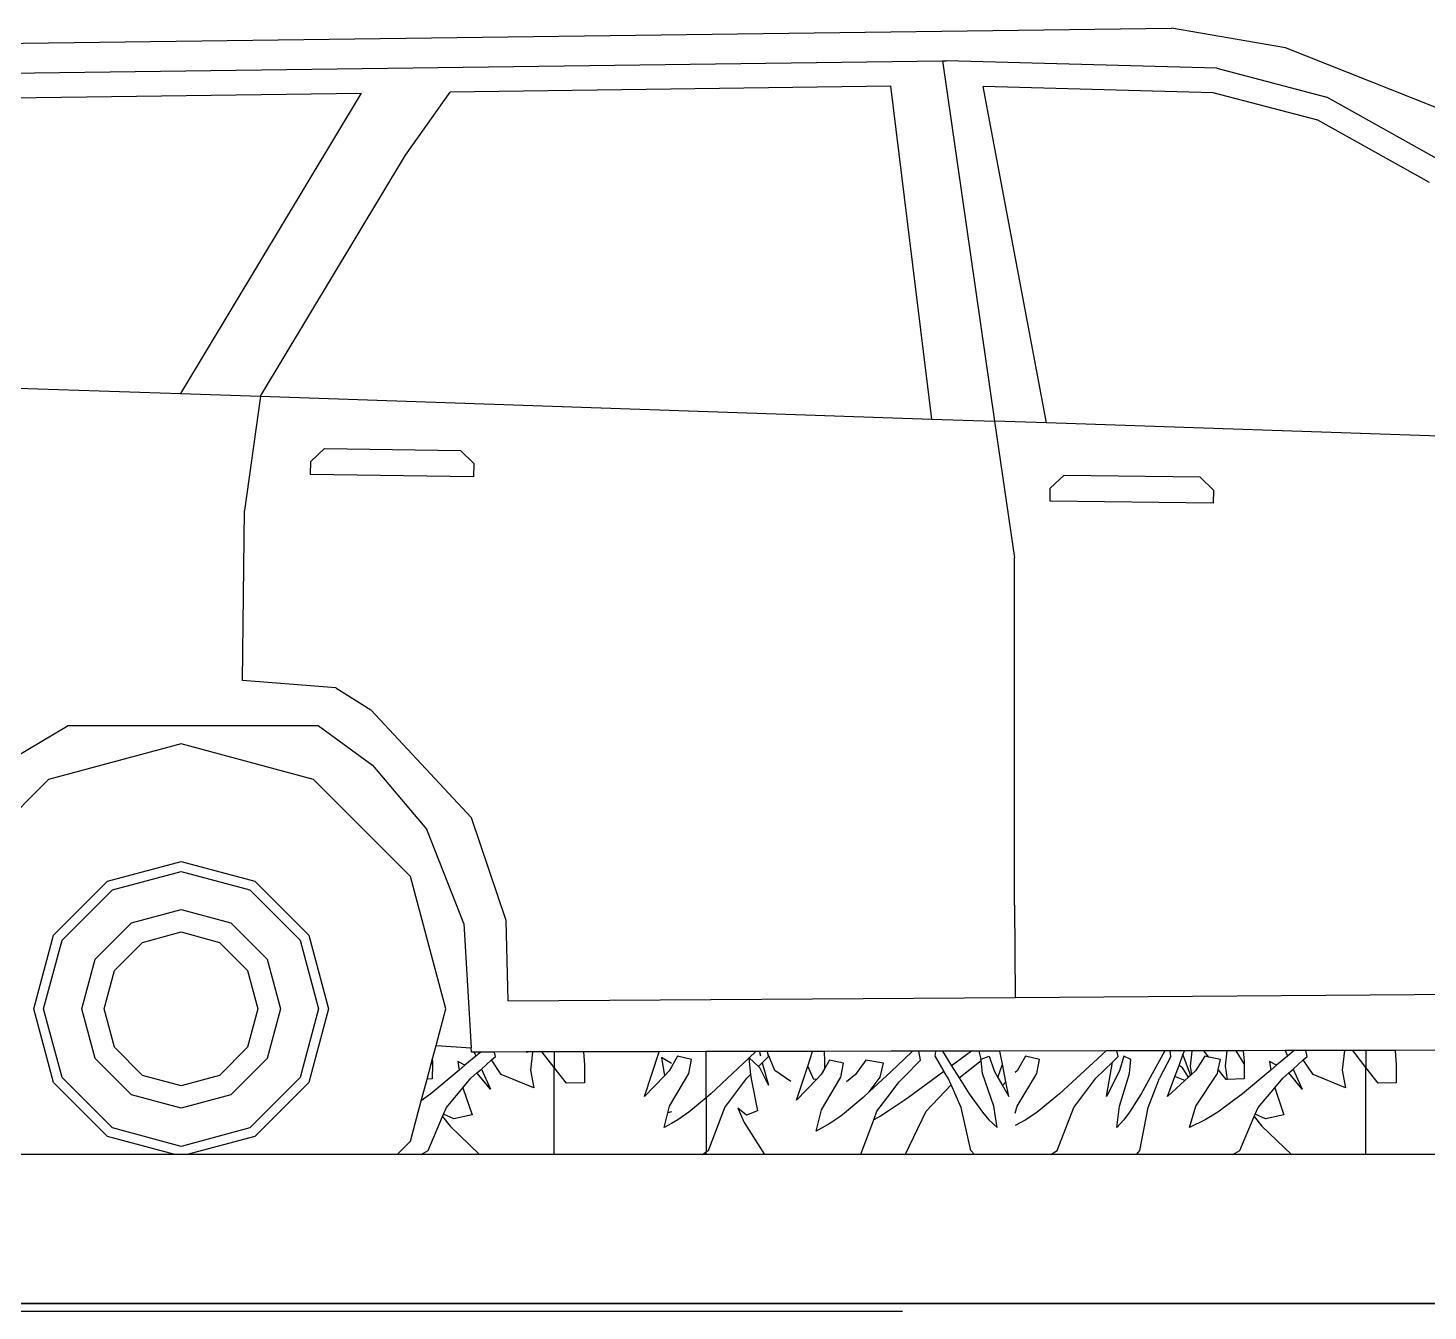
# Model space of a CAD drawing. Header units: metres. Extents: x 24.9 to 56.5, y 18.8 to 36.5.
# Drawn here: x 37.473 to 39.353, y 21.393 to 23.115 of the extents above; entities that cross this region are included whole.
import ezdxf

# ---------------------------------------------------------------- set-up
doc = ezdxf.new("R2010")
doc.units = ezdxf.units.M
doc.layers.add('Edges', color=7, linetype='Continuous')

# ---------------------------------------------------------------- blocks, each defined once
blk = doc.blocks.new('House of 70 sq. m.(753 sq.ft) rs')
at = {"layer": 'Edges'}
for p, q in [((-7.6571, 0.0475), (-5.9031, 0.0708)), ((-5.7503, 0.0442), (-5.9031, 0.0708)), ((-5.5244, -0.0454), (-5.7503, 0.0442)), ((-7.4638, 0.01), (-6.2109, 0.0266)), ((-6.2109, 0.0266), (-6.2059, 0.0267)), ((-6.2109, 0.0266), (-6.1407, -0.4569)), ((-5.8423, 0.0167), (-6.2059, 0.0267)), ((-5.8423, 0.0167), (-5.6944, -0.0222)), ((-7.4606, -0.023), (-6.9912, -0.0167)), ((-6.9912, -0.0167), (-7.2339, -0.42)), ((-6.9316, -0.0997), (-6.8718, -0.0152)), ((-6.2799, -0.0073), (-6.8718, -0.0152)), ((-6.2252, -0.4541), (-6.2799, -0.0073)), ((-5.8471, -0.0162), (-6.1561, -0.0077)), ((-6.0709, -0.4593), (-6.1561, -0.0077)), ((-5.7069, -0.053), (-5.8471, -0.0162)), ((-5.5391, -0.1087), (-5.6944, -0.0222)), ((-5.5569, -0.1366), (-5.7069, -0.053)), ((-7.1265, -0.4236), (-6.9316, -0.0997)), ((-7.7758, -0.4017), (-7.2339, -0.42)), ((-7.2339, -0.42), (-7.1265, -0.4236)), ((-7.1265, -0.4236), (-7.148, -0.5767)), ((-7.1265, -0.4236), (-6.2252, -0.4541)), ((-6.2252, -0.4541), (-6.1407, -0.4569)), ((-6.1407, -0.4569), (-6.1141, -0.6406)), ((-6.0709, -0.4593), (-6.1407, -0.4569)), ((-5.2882, -0.4857), (-6.0709, -0.4593)), ((-7.059, -0.5112), (-7.0405, -0.4938)), ((-7.0405, -0.4938), (-6.858, -0.4962)), ((-6.84, -0.514), (-6.858, -0.4962)), ((-7.0593, -0.5287), (-7.059, -0.5112)), ((-6.84, -0.514), (-6.8402, -0.5316)), ((-6.8402, -0.5316), (-7.0593, -0.5287)), ((-6.066, -0.5467), (-6.0475, -0.5294)), ((-6.0475, -0.5294), (-5.865, -0.5317)), ((-5.847, -0.5496), (-5.865, -0.5317)), ((-6.0663, -0.5643), (-6.066, -0.5467)), ((-5.847, -0.5496), (-5.8472, -0.5672)), ((-7.1505, -0.8053), (-7.148, -0.5767)), ((-5.8472, -0.5672), (-6.0663, -0.5643)), ((-6.1141, -1.1069), (-6.1141, -0.6406)), ((-7.0251, -0.8151), (-7.1505, -0.8053)), ((-7.0251, -0.8151), (-6.9783, -0.8446)), ((-6.9783, -0.8446), (-6.8431, -0.9896)), ((-7.4578, -0.9088), (-7.3847, -0.8656)), ((-7.3847, -0.8656), (-7.0492, -0.8656)), ((-7.0492, -0.8656), (-6.9761, -0.9187)), ((-7.2331, -0.8903), (-7.4109, -0.938)), ((-7.0553, -0.938), (-7.2331, -0.8903)), ((-6.9761, -0.9187), (-6.903, -1.0051)), ((-7.4109, -0.938), (-7.541, -1.0681)), ((-6.9251, -1.0681), (-7.0553, -0.938)), ((-6.7964, -1.1273), (-6.8431, -0.9896)), ((-6.8532, -1.1312), (-6.903, -1.0051)), ((-7.332, -1.0746), (-7.2331, -1.0481)), ((-7.2331, -1.0481), (-7.1341, -1.0746)), ((-7.3253, -1.0861), (-7.2331, -1.0614)), ((-7.2331, -1.0614), (-7.1408, -1.0861)), ((-6.8775, -1.2459), (-6.9251, -1.0681)), ((-7.4044, -1.147), (-7.332, -1.0746)), ((-7.3929, -1.1536), (-7.3253, -1.0861)), ((-7.1408, -1.0861), (-7.0732, -1.1536)), ((-7.1341, -1.0746), (-7.0617, -1.147)), ((-6.1141, -1.1069), (-6.1132, -1.2305)), ((-7.2997, -1.1304), (-7.2331, -1.1126)), ((-7.2331, -1.1126), (-7.1664, -1.1304)), ((-6.7938, -1.2353), (-6.7964, -1.1273)), ((-7.3485, -1.1793), (-7.2997, -1.1304)), ((-7.2847, -1.1566), (-7.2331, -1.1427)), ((-7.2331, -1.1427), (-7.1815, -1.1566)), ((-7.1664, -1.1304), (-7.1176, -1.1793)), ((-6.8532, -1.1312), (-6.8436, -1.2984)), ((-7.4309, -1.2459), (-7.4044, -1.147)), ((-7.4176, -1.2459), (-7.3929, -1.1536)), ((-7.3224, -1.1943), (-7.2847, -1.1566)), ((-7.1815, -1.1566), (-7.1437, -1.1943)), ((-7.0732, -1.1536), (-7.0485, -1.2459)), ((-7.0617, -1.147), (-7.0352, -1.2459)), ((-7.3664, -1.2459), (-7.3485, -1.1793)), ((-7.1176, -1.1793), (-7.0997, -1.2459)), ((-7.3362, -1.2459), (-7.3224, -1.1943)), ((-7.1437, -1.1943), (-7.1299, -1.2459)), ((-6.7938, -1.2353), (-6.1132, -1.2305)), ((-6.1132, -1.2305), (-5.0699, -1.2232)), ((-7.4044, -1.3448), (-7.4309, -1.2459)), ((-7.3929, -1.3382), (-7.4176, -1.2459)), ((-7.3485, -1.3126), (-7.3664, -1.2459)), ((-7.3224, -1.2975), (-7.3362, -1.2459)), ((-7.1299, -1.2459), (-7.1437, -1.2975)), ((-7.0997, -1.2459), (-7.1176, -1.3126)), ((-7.0485, -1.2459), (-7.0732, -1.3382)), ((-7.0352, -1.2459), (-7.0617, -1.3448)), ((-6.8906, -1.2949), (-6.8775, -1.2459)), ((-6.8958, -1.3142), (-6.8906, -1.2949)), ((-6.8906, -1.2949), (-6.8436, -1.2984)), ((-7.2997, -1.3614), (-7.3485, -1.3126)), ((-7.2847, -1.3353), (-7.3224, -1.2975)), ((-7.1437, -1.2975), (-7.1815, -1.3353)), ((-7.1176, -1.3126), (-7.1664, -1.3614)), ((-6.8968, -1.3179), (-6.8958, -1.3142)), ((-6.8958, -1.3142), (-6.8956, -1.316)), ((-6.8375, -1.3096), (-6.8521, -1.3217)), ((-6.8432, -1.3039), (-6.8436, -1.2984)), ((-6.8397, -1.3039), (-6.8432, -1.3039)), ((-6.8397, -1.3039), (-6.8375, -1.3096)), ((-6.8307, -1.3039), (-6.8397, -1.3039)), ((-6.8307, -1.3039), (-6.8375, -1.3096)), ((-6.8124, -1.3039), (-6.8307, -1.3039)), ((-6.8164, -1.3145), (-6.8299, -1.3267)), ((-6.8164, -1.3145), (-6.811, -1.3098)), ((-6.8031, -1.3339), (-6.8164, -1.3145)), ((-6.7698, -1.3038), (-6.8124, -1.3039)), ((-6.811, -1.3098), (-6.8124, -1.3039)), ((-6.7283, -1.3037), (-6.7698, -1.3038)), ((-6.7698, -1.3038), (-6.768, -1.3039)), ((-6.761, -1.3039), (-6.7641, -1.328)), ((-6.7322, -1.3244), (-6.748, -1.3039)), ((-6.7322, -1.3039), (-6.7322, -1.3244)), ((-6.6929, -1.3036), (-6.7283, -1.3037)), ((-6.7283, -1.3039), (-6.7283, -1.3037)), ((-6.5913, -1.3035), (-6.6929, -1.3036)), ((-6.6929, -1.3036), (-6.6914, -1.3211)), ((-6.611, -1.3634), (-6.5913, -1.3035)), ((-6.5279, -1.3033), (-6.5913, -1.3035)), ((-6.5746, -1.3191), (-6.5878, -1.3114)), ((-6.5878, -1.3114), (-6.584, -1.3356)), ((-6.5665, -1.3096), (-6.5746, -1.3237)), ((-6.5479, -1.3137), (-6.5665, -1.3096)), ((-6.5515, -1.3327), (-6.5479, -1.3137)), ((-6.4611, -1.3032), (-6.5279, -1.3033)), ((-6.5279, -1.3652), (-6.5279, -1.3033)), ((-6.4705, -1.3121), (-6.5216, -1.3599)), ((-6.4706, -1.3114), (-6.4705, -1.3121)), ((-6.4702, -1.3117), (-6.4706, -1.3114)), ((-6.4705, -1.3121), (-6.4684, -1.3339)), ((-6.4611, -1.3032), (-6.4702, -1.3117)), ((-6.4578, -1.3234), (-6.4702, -1.3117)), ((-6.4566, -1.3032), (-6.4611, -1.3032)), ((-6.4566, -1.3032), (-6.456, -1.3059)), ((-6.4551, -1.3032), (-6.4566, -1.3032)), ((-6.456, -1.3059), (-6.4551, -1.3091)), ((-6.4456, -1.3032), (-6.4551, -1.3032)), ((-6.4526, -1.3182), (-6.4443, -1.3098)), ((-6.3853, -1.3031), (-6.4456, -1.3032)), ((-6.4451, -1.3058), (-6.4456, -1.3032)), ((-6.4357, -1.3288), (-6.4451, -1.3058)), ((-6.4443, -1.3098), (-6.4451, -1.3058)), ((-6.3917, -1.3227), (-6.3853, -1.3031)), ((-6.3696, -1.3031), (-6.3853, -1.3031)), ((-6.2798, -1.3029), (-6.3696, -1.3031)), ((-6.3696, -1.3031), (-6.3689, -1.316)), ((-6.3623, -1.3147), (-6.3689, -1.3263)), ((-6.3437, -1.3188), (-6.3623, -1.3147)), ((-6.3136, -1.3147), (-6.3276, -1.3341)), ((-6.2899, -1.3188), (-6.3136, -1.3147)), ((-6.2622, -1.3029), (-6.2798, -1.3029)), ((-6.2622, -1.3134), (-6.2798, -1.3299)), ((-6.251, -1.3028), (-6.2622, -1.3134)), ((-6.251, -1.3028), (-6.2622, -1.3029)), ((-6.24, -1.3149), (-6.2622, -1.3371)), ((-6.2425, -1.3028), (-6.251, -1.3028)), ((-6.24, -1.3149), (-6.2425, -1.3028)), ((-6.2196, -1.3028), (-6.2425, -1.3028)), ((-6.2205, -1.3098), (-6.2196, -1.3028)), ((-6.2205, -1.3098), (-6.2087, -1.3298)), ((-6.2108, -1.3028), (-6.2196, -1.3028)), ((-6.1719, -1.3027), (-6.2108, -1.3028)), ((-6.2108, -1.3028), (-6.1985, -1.3223)), ((-6.1719, -1.3027), (-6.1985, -1.3223)), ((-6.1882, -1.3385), (-6.1589, -1.3154)), ((-6.1614, -1.3027), (-6.1719, -1.3027)), ((-6.1335, -1.3026), (-6.1614, -1.3027)), ((-6.1586, -1.3135), (-6.1614, -1.3027)), ((-6.1591, -1.3137), (-6.1586, -1.3135)), ((-6.1589, -1.3154), (-6.1591, -1.3137)), ((-6.1569, -1.3327), (-6.1589, -1.3154)), ((-6.1586, -1.3135), (-6.148, -1.3096)), ((-6.148, -1.3096), (-6.1415, -1.329)), ((-5.991, -1.3024), (-6.1335, -1.3026)), ((-6.1301, -1.32), (-6.1335, -1.3026)), ((-6.0994, -1.3096), (-6.1106, -1.329)), ((-6.0804, -1.3137), (-6.0994, -1.3096)), ((-6.0841, -1.3327), (-6.0804, -1.3137)), ((-5.991, -1.3024), (-6.0536, -1.3599)), ((-5.9764, -1.3024), (-5.991, -1.3024)), ((-5.9826, -1.3175), (-5.9748, -1.3098)), ((-5.9121, -1.3022), (-5.9764, -1.3024)), ((-5.9748, -1.3098), (-5.9764, -1.3024)), ((-5.9674, -1.3096), (-5.9731, -1.329)), ((-5.9577, -1.3137), (-5.9674, -1.3096)), ((-5.9596, -1.3327), (-5.9577, -1.3137)), ((-5.9121, -1.3022), (-5.9441, -1.3599)), ((-5.9039, -1.3098), (-5.9191, -1.3391)), ((-5.9048, -1.3022), (-5.9121, -1.3022)), ((-5.9039, -1.3098), (-5.9048, -1.3022)), ((-5.8858, -1.3022), (-5.9048, -1.3022)), ((-5.8931, -1.3218), (-5.8878, -1.3076)), ((-5.8878, -1.3076), (-5.8858, -1.3022)), ((-5.8878, -1.3076), (-5.8779, -1.3354)), ((-5.8761, -1.3022), (-5.8858, -1.3022)), ((-5.8757, -1.3029), (-5.8783, -1.3229)), ((-5.8757, -1.3029), (-5.8761, -1.3022)), ((-5.8756, -1.3022), (-5.8761, -1.3022)), ((-5.8756, -1.3022), (-5.8757, -1.3029)), ((-5.8596, -1.3022), (-5.8756, -1.3022)), ((-5.8584, -1.3096), (-5.8709, -1.329)), ((-5.8289, -1.3021), (-5.8596, -1.3022)), ((-5.853, -1.3107), (-5.8596, -1.3022)), ((-5.853, -1.3107), (-5.8584, -1.3096)), ((-5.8375, -1.3137), (-5.853, -1.3107)), ((-5.8404, -1.3271), (-5.8375, -1.3137)), ((-5.8289, -1.3021), (-5.8311, -1.3229)), ((-5.8164, -1.3021), (-5.8289, -1.3021)), ((-5.8056, -1.3198), (-5.8164, -1.3021)), ((-5.8068, -1.3021), (-5.8164, -1.3021)), ((-5.7504, -1.302), (-5.8068, -1.3021)), ((-5.8068, -1.3021), (-5.8056, -1.316)), ((-5.7475, -1.3096), (-5.7621, -1.3217)), ((-5.7383, -1.3019), (-5.7504, -1.302)), ((-5.7504, -1.302), (-5.7475, -1.3096)), ((-5.7383, -1.3019), (-5.7475, -1.3096)), ((-5.7264, -1.3145), (-5.7399, -1.3267)), ((-5.7228, -1.3019), (-5.7383, -1.3019)), ((-5.7264, -1.3145), (-5.721, -1.3098)), ((-5.7131, -1.3339), (-5.7264, -1.3145)), ((-5.6707, -1.3018), (-5.7228, -1.3019)), ((-5.721, -1.3098), (-5.7228, -1.3019)), ((-5.6707, -1.3018), (-5.6741, -1.328)), ((-5.6596, -1.3018), (-5.6707, -1.3018)), ((-5.6565, -1.3058), (-5.6596, -1.3018)), ((-5.6565, -1.3018), (-5.6596, -1.3018)), ((-5.6422, -1.3018), (-5.6565, -1.3018)), ((-5.6422, -1.3244), (-5.6565, -1.3058)), ((-5.603, -1.3017), (-5.6422, -1.3018)), ((-5.6422, -1.3018), (-5.6422, -1.3244)), ((-5.5007, -1.3015), (-5.603, -1.3017)), ((-5.603, -1.3017), (-5.6014, -1.3211)), ((-6.9027, -1.3401), (-6.8968, -1.3179)), ((-6.8596, -1.328), (-6.8979, -1.3599)), ((-6.8956, -1.3198), (-6.8968, -1.3179)), ((-6.8956, -1.3198), (-6.8957, -1.3399)), ((-6.8956, -1.316), (-6.8956, -1.3198)), ((-6.8615, -1.3165), (-6.8596, -1.328)), ((-6.8521, -1.3217), (-6.8615, -1.3165)), ((-6.8521, -1.3217), (-6.8596, -1.328)), ((-6.8439, -1.3391), (-6.8358, -1.3318)), ((-6.8358, -1.3318), (-6.8299, -1.3267)), ((-6.8178, -1.3536), (-6.8358, -1.3318)), ((-6.8299, -1.3267), (-6.8178, -1.3536)), ((-6.7594, -1.3518), (-6.8031, -1.3339)), ((-6.7641, -1.328), (-6.7594, -1.3518)), ((-6.7157, -1.3457), (-6.7322, -1.3244)), ((-6.7322, -1.3244), (-6.7322, -1.3244)), ((-6.7322, -1.4415), (-6.7322, -1.3244)), ((-6.6914, -1.3211), (-6.6915, -1.345)), ((-6.5776, -1.329), (-6.584, -1.3356)), ((-6.5746, -1.3237), (-6.5776, -1.329)), ((-6.5773, -1.3763), (-6.5515, -1.3327)), ((-6.4736, -1.3391), (-6.4684, -1.3339)), ((-6.4684, -1.3339), (-6.4678, -1.34)), ((-6.4578, -1.3234), (-6.4526, -1.3182)), ((-6.456, -1.325), (-6.4578, -1.3234)), ((-6.4445, -1.3485), (-6.456, -1.325)), ((-6.4526, -1.3182), (-6.4445, -1.3485)), ((-6.4143, -1.3434), (-6.4357, -1.3288)), ((-6.4068, -1.3685), (-6.3917, -1.3227)), ((-6.3834, -1.3406), (-6.3917, -1.3227)), ((-6.3734, -1.3341), (-6.3795, -1.3404)), ((-6.3689, -1.3263), (-6.3734, -1.3341)), ((-6.3689, -1.316), (-6.3689, -1.3263)), ((-6.3473, -1.3378), (-6.3437, -1.3188)), ((-6.3276, -1.3341), (-6.3395, -1.3437)), ((-6.2798, -1.3299), (-6.3092, -1.3573)), ((-6.2945, -1.3378), (-6.2899, -1.3188)), ((-6.2087, -1.3298), (-6.2565, -1.365)), ((-6.2031, -1.3391), (-6.2087, -1.3298)), ((-6.1985, -1.3223), (-6.1882, -1.3385)), ((-6.1416, -1.3763), (-6.1569, -1.3327)), ((-6.1415, -1.329), (-6.1362, -1.3381)), ((-6.1362, -1.3381), (-6.1301, -1.32)), ((-6.1255, -1.344), (-6.1301, -1.32)), ((-6.1106, -1.329), (-6.1129, -1.3313)), ((-6.1104, -1.3763), (-6.0841, -1.3327)), ((-6.0046, -1.3391), (-5.9826, -1.3175)), ((-5.9905, -1.3634), (-5.9826, -1.3175)), ((-5.9731, -1.329), (-5.9905, -1.3634)), ((-5.973, -1.3763), (-5.9596, -1.3327)), ((-5.8985, -1.3365), (-5.8931, -1.3218)), ((-5.8886, -1.325), (-5.8931, -1.3218)), ((-5.8804, -1.3377), (-5.8886, -1.325)), ((-5.8783, -1.3229), (-5.8762, -1.3338)), ((-5.8762, -1.3338), (-5.8779, -1.3354)), ((-5.8709, -1.329), (-5.8762, -1.3338)), ((-5.8706, -1.3763), (-5.8416, -1.3327)), ((-5.8416, -1.3327), (-5.8404, -1.3271)), ((-5.8299, -1.3406), (-5.8404, -1.3271)), ((-5.8311, -1.3229), (-5.8283, -1.3406)), ((-5.7696, -1.328), (-5.8079, -1.3599)), ((-5.8056, -1.3198), (-5.8057, -1.3399)), ((-5.8056, -1.316), (-5.8056, -1.3198)), ((-5.7715, -1.3165), (-5.7696, -1.328)), ((-5.7621, -1.3217), (-5.7715, -1.3165)), ((-5.7621, -1.3217), (-5.7696, -1.328)), ((-5.7539, -1.3391), (-5.7458, -1.3318)), ((-5.7458, -1.3318), (-5.7399, -1.3267)), ((-5.7278, -1.3536), (-5.7458, -1.3318)), ((-5.7399, -1.3267), (-5.7278, -1.3536)), ((-5.6694, -1.3518), (-5.7131, -1.3339)), ((-5.6741, -1.328), (-5.6694, -1.3518)), ((-5.6257, -1.3457), (-5.6422, -1.3244)), ((-5.6422, -1.3244), (-5.6422, -1.3244)), ((-5.6422, -1.4415), (-5.6422, -1.3244)), ((-5.6014, -1.3211), (-5.6015, -1.345)), ((-7.332, -1.4173), (-7.4044, -1.3448)), ((-7.3253, -1.4058), (-7.3929, -1.3382)), ((-7.2331, -1.3491), (-7.2847, -1.3353)), ((-7.1815, -1.3353), (-7.2331, -1.3491)), ((-7.0732, -1.3382), (-7.1408, -1.4058)), ((-7.0617, -1.3448), (-7.1341, -1.4173)), ((-6.9105, -1.3693), (-6.9027, -1.3401)), ((-6.8957, -1.3399), (-6.9027, -1.3401)), ((-6.8769, -1.3781), (-6.8546, -1.3517)), ((-6.8546, -1.3517), (-6.8439, -1.3391)), ((-6.8546, -1.3517), (-6.8424, -1.388)), ((-6.6915, -1.345), (-6.7157, -1.3457)), ((-6.584, -1.3356), (-6.611, -1.3634)), ((-6.5029, -1.3781), (-6.4736, -1.3391)), ((-6.4678, -1.34), (-6.4592, -1.3829)), ((-6.3795, -1.3404), (-6.4068, -1.3685)), ((-6.3795, -1.3404), (-6.3834, -1.3406)), ((-6.3731, -1.3814), (-6.3473, -1.3378)), ((-6.3092, -1.3573), (-6.2945, -1.3378)), ((-6.2798, -1.3582), (-6.2693, -1.3442)), ((-6.2693, -1.3442), (-6.2622, -1.3371)), ((-6.2327, -1.3832), (-6.1991, -1.3481)), ((-6.1991, -1.3481), (-6.2031, -1.3391)), ((-6.1858, -1.3781), (-6.1991, -1.3481)), ((-6.1882, -1.3385), (-6.1747, -1.3599)), ((-6.1362, -1.3381), (-6.1301, -1.3487)), ((-6.1255, -1.344), (-6.1301, -1.3487)), ((-6.1301, -1.3487), (-6.1217, -1.3634)), ((-6.1217, -1.3634), (-6.1255, -1.344)), ((-6.0345, -1.3781), (-6.0046, -1.3391)), ((-5.9344, -1.3781), (-5.9191, -1.3391)), ((-5.9085, -1.3634), (-5.8985, -1.3365)), ((-5.8851, -1.342), (-5.9085, -1.3634)), ((-5.8851, -1.342), (-5.8985, -1.3365)), ((-5.8804, -1.3377), (-5.8851, -1.342)), ((-5.8779, -1.3354), (-5.8804, -1.3377)), ((-5.8283, -1.3406), (-5.8299, -1.3406)), ((-5.8057, -1.3399), (-5.8283, -1.3406)), ((-5.7869, -1.3781), (-5.7646, -1.3517)), ((-5.7646, -1.3517), (-5.7539, -1.3391)), ((-5.7646, -1.3517), (-5.7524, -1.388)), ((-5.6015, -1.345), (-5.6257, -1.3457)), ((-7.2331, -1.3793), (-7.2997, -1.3614)), ((-7.1664, -1.3614), (-7.2331, -1.3793)), ((-6.9251, -1.4237), (-6.9105, -1.3693)), ((-6.8979, -1.3599), (-6.9105, -1.3693)), ((-6.5279, -1.3652), (-6.5512, -1.3848)), ((-6.5216, -1.3599), (-6.5279, -1.3652)), ((-6.5279, -1.3652), (-6.5279, -1.438)), ((-6.3174, -1.365), (-6.3395, -1.3836)), ((-6.3092, -1.3573), (-6.3174, -1.365)), ((-6.2987, -1.3832), (-6.2798, -1.3582)), ((-6.2622, -1.3688), (-6.2798, -1.3805)), ((-6.2565, -1.365), (-6.2622, -1.3688)), ((-6.1747, -1.3599), (-6.1571, -1.3848)), ((-6.0536, -1.3599), (-6.0837, -1.3848)), ((-5.9441, -1.3599), (-5.9594, -1.3848)), ((-5.8079, -1.3599), (-5.8412, -1.3848)), ((-6.9015, -1.4359), (-6.8821, -1.3902)), ((-6.8821, -1.3902), (-6.8808, -1.3872)), ((-6.8821, -1.3902), (-6.8719, -1.4034)), ((-6.8808, -1.3872), (-6.8769, -1.3781)), ((-6.8669, -1.3936), (-6.8808, -1.3872)), ((-6.8424, -1.388), (-6.8669, -1.3936)), ((-6.5846, -1.4051), (-6.5796, -1.3853)), ((-6.5796, -1.3853), (-6.5773, -1.3763)), ((-6.5746, -1.3841), (-6.5796, -1.3853)), ((-6.5512, -1.3848), (-6.566, -1.3949)), ((-6.5248, -1.4359), (-6.5029, -1.3781)), ((-6.4738, -1.3885), (-6.4855, -1.3794)), ((-6.4855, -1.3794), (-6.4768, -1.3983)), ((-6.4592, -1.3829), (-6.4738, -1.3885)), ((-6.3804, -1.4102), (-6.3731, -1.3814)), ((-6.347, -1.3899), (-6.3618, -1.4)), ((-6.3395, -1.3836), (-6.347, -1.3899)), ((-6.303, -1.3947), (-6.2987, -1.3832)), ((-6.2941, -1.3899), (-6.303, -1.3947)), ((-6.2798, -1.3805), (-6.2941, -1.3899)), ((-6.2605, -1.441), (-6.2327, -1.3832)), ((-6.1728, -1.4359), (-6.1858, -1.3781)), ((-6.1571, -1.3848), (-6.1483, -1.3949)), ((-6.1373, -1.4051), (-6.1416, -1.3763)), ((-6.1129, -1.3861), (-6.1104, -1.3763)), ((-6.0837, -1.3848), (-6.0989, -1.3949)), ((-6.0568, -1.4359), (-6.0345, -1.3781)), ((-5.9768, -1.4051), (-5.973, -1.3763)), ((-5.9594, -1.3848), (-5.9671, -1.3949)), ((-5.9457, -1.4359), (-5.9344, -1.3781)), ((-5.8788, -1.4051), (-5.8706, -1.3763)), ((-5.8412, -1.3848), (-5.8579, -1.3949)), ((-5.8115, -1.4359), (-5.7921, -1.3902)), ((-5.7921, -1.3902), (-5.7908, -1.3872)), ((-5.7921, -1.3902), (-5.7819, -1.4034)), ((-5.7908, -1.3872), (-5.7869, -1.3781)), ((-5.7769, -1.3936), (-5.7908, -1.3872)), ((-5.7524, -1.388), (-5.7769, -1.3936)), ((-7.2331, -1.4305), (-7.3253, -1.4058)), ((-7.1408, -1.4058), (-7.2331, -1.4305)), ((-6.8719, -1.4034), (-6.8322, -1.4415)), ((-6.5746, -1.3996), (-6.5846, -1.4051)), ((-6.566, -1.3949), (-6.5746, -1.3996)), ((-6.4768, -1.3983), (-6.4499, -1.4415)), ((-6.3618, -1.4), (-6.3804, -1.4102)), ((-6.3205, -1.441), (-6.303, -1.3947)), ((-6.1483, -1.3949), (-6.1373, -1.4051)), ((-6.0989, -1.3949), (-6.1129, -1.4024)), ((-5.9671, -1.3949), (-5.9768, -1.4051)), ((-5.8579, -1.3949), (-5.8788, -1.4051)), ((-5.7819, -1.4034), (-5.7422, -1.4415)), ((-7.2414, -1.4415), (-7.332, -1.4173)), ((-7.1341, -1.4173), (-7.2248, -1.4415)), ((-6.9429, -1.4415), (-6.9251, -1.4237)), ((-7.2414, -1.4415), (-7.5232, -1.4415)), ((-7.2248, -1.4415), (-7.2414, -1.4415)), ((-6.9429, -1.4415), (-7.2248, -1.4415)), ((-6.9108, -1.4415), (-6.9429, -1.4415)), ((-6.9108, -1.4415), (-6.9015, -1.4359)), ((-6.8322, -1.4415), (-6.9108, -1.4415)), ((-6.7322, -1.4415), (-6.8322, -1.4415)), ((-6.5331, -1.4415), (-6.7322, -1.4415)), ((-6.5331, -1.4415), (-6.5279, -1.438)), ((-6.5279, -1.4415), (-6.5331, -1.4415)), ((-6.5279, -1.438), (-6.5248, -1.4359)), ((-6.5279, -1.4415), (-6.5279, -1.438)), ((-6.4499, -1.4415), (-6.5279, -1.4415)), ((-6.3214, -1.4415), (-6.4499, -1.4415)), ((-6.3214, -1.4415), (-6.3205, -1.441)), ((-6.2615, -1.4415), (-6.3214, -1.4415)), ((-6.2615, -1.4415), (-6.2605, -1.441)), ((-6.1679, -1.4415), (-6.2615, -1.4415)), ((-6.1679, -1.4415), (-6.1728, -1.4359)), ((-6.1129, -1.4415), (-6.1679, -1.4415)), ((-6.0653, -1.4415), (-6.1129, -1.4415)), ((-6.0653, -1.4415), (-6.0568, -1.4359)), ((-5.95, -1.4415), (-6.0653, -1.4415)), ((-5.95, -1.4415), (-5.9457, -1.4359)), ((-5.8208, -1.4415), (-5.95, -1.4415)), ((-5.8208, -1.4415), (-5.8115, -1.4359)), ((-5.7422, -1.4415), (-5.8208, -1.4415)), ((-5.6422, -1.4415), (-5.7422, -1.4415)), ((-5.4431, -1.4415), (-5.6422, -1.4415)), ((-8.7839, -1.6515), (-6.2644, -1.6515)), ((-8.4331, -1.6415), (9.2266, -1.6415)), ((-8.4331, -1.6415), (8.5669, -1.6415)), ((-8.4331, -1.6415), (-1.7375, -1.6415)), ((-8.4331, -1.6415), (9.0669, -1.6415)), ((-8.4331, -1.6415), (5.1669, -1.6415)), ((-7.3762, -1.6415), (-7.8331, -1.6415)), ((-7.8331, -1.6415), (-7.3762, -1.6415)), ((-7.2714, -1.6415), (-7.7145, -1.6415)), ((-7.2714, -1.6415), (-7.7145, -1.6415)), ((-7.5722, -1.6415), (-7.2797, -1.6415)), ((-7.5722, -1.6415), (-7.2797, -1.6415)), ((-7.4678, -1.6415), (-7.4193, -1.6415)), ((-7.4678, -1.6415), (-7.4193, -1.6415)), ((-7.3708, -1.6415), (-7.4464, -1.6415)), ((-7.3708, -1.6415), (-7.4464, -1.6415)), ((-7.4193, -1.6415), (-7.3601, -1.6415)), ((-7.4193, -1.6415), (-7.3601, -1.6415)), ((-7.3976, -1.6415), (-7.4032, -1.6415)), ((-7.4032, -1.6415), (-7.3976, -1.6415)), ((-7.3976, -1.6415), (-7.4032, -1.6415)), ((-7.4032, -1.6415), (-7.3976, -1.6415)), ((-7.3383, -1.6415), (-7.3976, -1.6415)), ((-7.3976, -1.6415), (-7.3815, -1.6415)), ((-7.3383, -1.6415), (-7.3976, -1.6415)), ((-7.3976, -1.6415), (-7.3815, -1.6415)), ((-7.3815, -1.6415), (-7.3276, -1.6415)), ((-7.3815, -1.6415), (-7.3276, -1.6415)), ((-7.3223, -1.6415), (-7.3708, -1.6415)), ((-7.3223, -1.6415), (-7.3708, -1.6415)), ((-7.3601, -1.6415), (-7.3223, -1.6415)), ((-7.3601, -1.6415), (-7.3223, -1.6415)), ((-7.3169, -1.6415), (-7.3383, -1.6415)), ((-7.3169, -1.6415), (-7.3383, -1.6415)), ((-7.3223, -1.6415), (-7.3116, -1.6415)), ((-7.3116, -1.6415), (-7.3223, -1.6415)), ((-7.3223, -1.6415), (-7.3169, -1.6415)), ((-7.3223, -1.6415), (-7.3116, -1.6415)), ((-7.3116, -1.6415), (-7.3223, -1.6415)), ((-7.3223, -1.6415), (-7.3169, -1.6415)), ((-7.2672, -1.6415), (-7.2976, -1.6415)), ((-7.2976, -1.6415), (-7.2898, -1.6415)), ((-7.2672, -1.6415), (-7.2976, -1.6415)), ((-7.2976, -1.6415), (-7.2898, -1.6415)), ((-7.2898, -1.6415), (-7.2446, -1.6415)), ((-7.2898, -1.6415), (-7.2446, -1.6415)), ((-7.2797, -1.6415), (-6.9289, -1.6415)), ((-7.2797, -1.6415), (-6.9289, -1.6415)), ((-6.2186, -1.6415), (-7.2714, -1.6415)), ((-6.2186, -1.6415), (-7.2714, -1.6415)), ((-7.1503, -1.6415), (-7.2672, -1.6415)), ((-7.1503, -1.6415), (-7.2672, -1.6415)), ((-7.2625, -1.6415), (-7.266, -1.6415)), ((-7.266, -1.6415), (-7.2625, -1.6415)), ((-7.2625, -1.6415), (-7.266, -1.6415)), ((-7.266, -1.6415), (-7.2625, -1.6415)), ((-7.1696, -1.6415), (-7.2625, -1.6415)), ((-7.2625, -1.6415), (-7.2375, -1.6415)), ((-7.1696, -1.6415), (-7.2625, -1.6415)), ((-7.2625, -1.6415), (-7.2375, -1.6415)), ((-7.2446, -1.6415), (-7.1881, -1.6415)), ((-7.2446, -1.6415), (-7.1881, -1.6415)), ((-7.2375, -1.6415), (-7.1732, -1.6415)), ((-7.2375, -1.6415), (-7.1732, -1.6415)), ((-6.7762, -1.6415), (-7.2331, -1.6415)), ((-7.2331, -1.6415), (-6.7762, -1.6415)), ((-7.2157, -1.6415), (-7.219, -1.6415)), ((-7.219, -1.6415), (-7.2009, -1.6415)), ((-7.2157, -1.6415), (-7.219, -1.6415)), ((-7.219, -1.6415), (-7.2009, -1.6415)), ((-7.1994, -1.6415), (-7.2157, -1.6415)), ((-7.1994, -1.6415), (-7.2157, -1.6415)), ((-7.2009, -1.6415), (-7.1601, -1.6415)), ((-7.2009, -1.6415), (-7.1601, -1.6415)), ((-7.144, -1.6415), (-7.1994, -1.6415)), ((-7.144, -1.6415), (-7.1994, -1.6415)), ((-7.1881, -1.6415), (-7.1351, -1.6415)), ((-7.1881, -1.6415), (-7.1351, -1.6415)), ((-7.1696, -1.6415), (-7.1839, -1.6415)), ((-7.1839, -1.6415), (-7.1303, -1.6415)), ((-7.1696, -1.6415), (-7.1839, -1.6415)), ((-7.1839, -1.6415), (-7.1303, -1.6415)), ((-7.1732, -1.6415), (-7.1125, -1.6415)), ((-7.1732, -1.6415), (-7.1125, -1.6415)), ((-6.9947, -1.6415), (-7.1696, -1.6415)), ((-7.1053, -1.6415), (-7.1696, -1.6415)), ((-6.9947, -1.6415), (-7.1696, -1.6415)), ((-7.1053, -1.6415), (-7.1696, -1.6415)), ((-7.1601, -1.6415), (-7.1033, -1.6415)), ((-7.1601, -1.6415), (-7.1033, -1.6415)), ((-6.7688, -1.6415), (-7.1503, -1.6415)), ((-6.7688, -1.6415), (-7.1503, -1.6415)), ((-6.9337, -1.6415), (-7.144, -1.6415)), ((-6.9337, -1.6415), (-7.144, -1.6415)), ((-7.1351, -1.6415), (-7.067, -1.6415)), ((-7.1351, -1.6415), (-7.067, -1.6415)), ((-7.1303, -1.6415), (-7.0732, -1.6415)), ((-7.1303, -1.6415), (-7.0732, -1.6415)), ((-7.1125, -1.6415), (-7.0197, -1.6415)), ((-7.1125, -1.6415), (-7.0197, -1.6415)), ((-7.0054, -1.6415), (-7.1053, -1.6415)), ((-7.0054, -1.6415), (-7.1053, -1.6415)), ((-7.1033, -1.6415), (-7.0429, -1.6415)), ((-7.1033, -1.6415), (-7.0429, -1.6415)), ((-7.0732, -1.6415), (-7.0018, -1.6415)), ((-7.0732, -1.6415), (-7.0018, -1.6415)), ((-7.067, -1.6415), (-6.7611, -1.6415)), ((-7.067, -1.6415), (-6.7611, -1.6415)), ((-7.0429, -1.6415), (-6.9125, -1.6415)), ((-7.0429, -1.6415), (-6.9125, -1.6415)), ((-7.0197, -1.6415), (-6.8768, -1.6415)), ((-7.0197, -1.6415), (-6.8768, -1.6415)), ((-6.8625, -1.6415), (-7.0054, -1.6415)), ((-6.8625, -1.6415), (-7.0054, -1.6415)), ((-7.0018, -1.6415), (-6.8947, -1.6415)), ((-7.0018, -1.6415), (-6.8947, -1.6415)), ((-6.7804, -1.6415), (-6.9947, -1.6415)), ((-6.7804, -1.6415), (-6.9947, -1.6415)), ((-6.7771, -1.6415), (-6.9337, -1.6415)), ((-6.7771, -1.6415), (-6.9337, -1.6415)), ((-6.9289, -1.6415), (-6.3272, -1.6415)), ((-6.9289, -1.6415), (-6.3272, -1.6415)), ((-6.9125, -1.6415), (-6.875, -1.6415)), ((-6.9125, -1.6415), (-6.875, -1.6415)), ((-6.8947, -1.6415), (-6.859, -1.6415)), ((-6.8947, -1.6415), (-6.859, -1.6415)), ((-6.8768, -1.6415), (-6.8375, -1.6415)), ((-6.8768, -1.6415), (-6.8375, -1.6415)), ((-6.875, -1.6415), (-6.8587, -1.6415)), ((-6.875, -1.6415), (-6.8587, -1.6415)), ((-6.7304, -1.6415), (-6.8625, -1.6415)), ((-6.7304, -1.6415), (-6.8625, -1.6415)), ((-6.859, -1.6415), (-6.8197, -1.6415)), ((-6.859, -1.6415), (-6.8197, -1.6415)), ((-6.8587, -1.6415), (-6.8033, -1.6415)), ((-6.8587, -1.6415), (-6.8033, -1.6415)), ((-6.848, -1.6415), (-6.8557, -1.6415)), ((-6.8557, -1.6415), (-6.8253, -1.6415)), ((-6.848, -1.6415), (-6.8557, -1.6415)), ((-6.8557, -1.6415), (-6.8253, -1.6415)), ((-6.8411, -1.6415), (-6.8483, -1.6415)), ((-6.8483, -1.6415), (-6.8125, -1.6415)), ((-6.8411, -1.6415), (-6.8483, -1.6415)), ((-6.8483, -1.6415), (-6.8125, -1.6415)), ((-6.7989, -1.6415), (-6.848, -1.6415)), ((-6.7989, -1.6415), (-6.848, -1.6415)), ((-6.8268, -1.6415), (-6.8411, -1.6415)), ((-6.8268, -1.6415), (-6.8411, -1.6415)), ((-6.8375, -1.6415), (-6.6733, -1.6415)), ((-6.8375, -1.6415), (-6.6733, -1.6415)), ((-6.7911, -1.6415), (-6.8268, -1.6415)), ((-6.7911, -1.6415), (-6.8268, -1.6415)), ((-6.8253, -1.6415), (-6.7423, -1.6415)), ((-6.8253, -1.6415), (-6.7423, -1.6415)), ((-6.8197, -1.6415), (-6.759, -1.6415)), ((-6.8197, -1.6415), (-6.759, -1.6415)), ((-6.8125, -1.6415), (-6.7269, -1.6415)), ((-6.8125, -1.6415), (-6.7269, -1.6415)), ((-6.8033, -1.6415), (-6.7673, -1.6415)), ((-6.8033, -1.6415), (-6.7673, -1.6415)), ((-6.6063, -1.6415), (-6.7989, -1.6415)), ((-6.6063, -1.6415), (-6.7989, -1.6415)), ((-6.6162, -1.6415), (-6.7911, -1.6415)), ((-6.6162, -1.6415), (-6.7911, -1.6415)), ((-6.6769, -1.6415), (-6.7804, -1.6415)), ((-6.6769, -1.6415), (-6.7804, -1.6415)), ((-6.7626, -1.6415), (-6.7771, -1.6415)), ((-6.7626, -1.6415), (-6.7771, -1.6415)), ((-6.4665, -1.6415), (-6.7688, -1.6415)), ((-6.4665, -1.6415), (-6.7688, -1.6415)), ((-6.7673, -1.6415), (-6.7626, -1.6415)), ((-6.7673, -1.6415), (-6.7626, -1.6415)), ((-6.7126, -1.6415), (-6.7661, -1.6415)), ((-6.7661, -1.6415), (-6.7376, -1.6415)), ((-6.7126, -1.6415), (-6.7661, -1.6415)), ((-6.7661, -1.6415), (-6.7376, -1.6415)), ((-6.7611, -1.6415), (-6.3534, -1.6415)), ((-6.7611, -1.6415), (-6.3534, -1.6415)), ((-6.759, -1.6415), (-6.7233, -1.6415)), ((-6.759, -1.6415), (-6.7233, -1.6415)), ((-6.7477, -1.6415), (-6.4379, -1.6415)), ((-6.728, -1.6415), (-6.7477, -1.6415)), ((-6.7477, -1.6415), (-6.4379, -1.6415)), ((-6.728, -1.6415), (-6.7477, -1.6415)), ((-6.7423, -1.6415), (-6.6894, -1.6415)), ((-6.7423, -1.6415), (-6.6894, -1.6415)), ((-6.7376, -1.6415), (-6.6519, -1.6415)), ((-6.7376, -1.6415), (-6.6519, -1.6415)), ((-6.6304, -1.6415), (-6.728, -1.6415)), ((-6.6304, -1.6415), (-6.728, -1.6415)), ((-6.7269, -1.6415), (-6.684, -1.6415)), ((-6.7269, -1.6415), (-6.684, -1.6415)), ((-6.659, -1.6415), (-6.7126, -1.6415)), ((-6.659, -1.6415), (-6.7126, -1.6415)), ((-6.6894, -1.6415), (-6.6858, -1.6415)), ((-6.6894, -1.6415), (-6.6858, -1.6415)), ((-6.6858, -1.6415), (-6.6819, -1.6415)), ((-6.6858, -1.6415), (-6.6819, -1.6415)), ((-6.684, -1.6415), (-6.6769, -1.6415)), ((-6.684, -1.6415), (-6.6769, -1.6415)), ((-6.6769, -1.6415), (-6.6804, -1.6415)), ((-6.6769, -1.6415), (-6.6804, -1.6415)), ((-6.634, -1.6415), (-6.6769, -1.6415)), ((-6.634, -1.6415), (-6.6769, -1.6415)), ((-6.6733, -1.6415), (-6.4305, -1.6415)), ((-6.6733, -1.6415), (-6.4305, -1.6415)), ((-6.6233, -1.6415), (-6.659, -1.6415)), ((-6.6233, -1.6415), (-6.659, -1.6415)), ((-6.6519, -1.6415), (-6.4198, -1.6415)), ((-6.6519, -1.6415), (-6.4198, -1.6415)), ((-6.4233, -1.6415), (-6.634, -1.6415)), ((-6.4233, -1.6415), (-6.634, -1.6415)), ((-6.1762, -1.6415), (-6.6331, -1.6415)), ((-6.6331, -1.6415), (-6.1762, -1.6415)), ((-6.5558, -1.6415), (-6.6304, -1.6415)), ((-6.5558, -1.6415), (-6.6304, -1.6415)), ((-6.5269, -1.6415), (-6.6233, -1.6415)), ((-6.5269, -1.6415), (-6.6233, -1.6415)), ((-6.2662, -1.6415), (-6.6162, -1.6415)), ((-6.2662, -1.6415), (-6.6162, -1.6415)), ((-6.376, -1.6415), (-6.6063, -1.6415)), ((-6.376, -1.6415), (-6.6063, -1.6415)), ((-6.5186, -1.6415), (-6.5558, -1.6415)), ((-6.5186, -1.6415), (-6.5558, -1.6415)), ((-6.2877, -1.6415), (-6.5269, -1.6415)), ((-6.2877, -1.6415), (-6.5269, -1.6415)), ((-6.3519, -1.6415), (-6.5186, -1.6415)), ((-6.3519, -1.6415), (-6.5186, -1.6415)), ((-6.0475, -1.6415), (-6.4665, -1.6415)), ((-6.0475, -1.6415), (-6.4665, -1.6415)), ((-6.4379, -1.6415), (-6.2055, -1.6415)), ((-6.4379, -1.6415), (-6.2055, -1.6415)), ((-6.4305, -1.6415), (-6.2769, -1.6415)), ((-6.4305, -1.6415), (-6.2769, -1.6415)), ((-6.1841, -1.6415), (-6.4233, -1.6415)), ((-6.1841, -1.6415), (-6.4233, -1.6415)), ((-6.4198, -1.6415), (-6.2627, -1.6415)), ((-6.4198, -1.6415), (-6.2627, -1.6415)), ((-6.085, -1.6415), (-6.376, -1.6415)), ((-6.085, -1.6415), (-6.376, -1.6415)), ((-6.3534, -1.6415), (-6.1305, -1.6415)), ((-6.3534, -1.6415), (-6.1305, -1.6415)), ((-6.0359, -1.6415), (-6.3519, -1.6415)), ((-6.0359, -1.6415), (-6.3519, -1.6415)), ((-6.3272, -1.6415), (-5.7842, -1.6415)), ((-6.3272, -1.6415), (-5.7842, -1.6415)), ((-5.9306, -1.6415), (-6.2877, -1.6415)), ((-5.9306, -1.6415), (-6.2877, -1.6415)), ((-6.2769, -1.6415), (-6.1163, -1.6415)), ((-6.2769, -1.6415), (-6.1163, -1.6415)), ((-6.0627, -1.6415), (-6.2662, -1.6415)), ((-6.0627, -1.6415), (-6.2662, -1.6415)), ((-6.2627, -1.6415), (-6.1127, -1.6415)), ((-6.2627, -1.6415), (-6.1127, -1.6415)), ((-5.6586, -1.6415), (-6.2186, -1.6415)), ((-5.6586, -1.6415), (-6.2186, -1.6415)), ((-6.2055, -1.6415), (-6.0329, -1.6415)), ((-6.2055, -1.6415), (-6.0329, -1.6415)), ((-5.9092, -1.6415), (-6.1841, -1.6415)), ((-5.9092, -1.6415), (-6.1841, -1.6415)), ((-6.1305, -1.6415), (-6.0437, -1.6415)), ((-6.1305, -1.6415), (-6.0437, -1.6415)), ((-6.1163, -1.6415), (-6.0413, -1.6415)), ((-6.1163, -1.6415), (-6.0413, -1.6415)), ((-6.1127, -1.6415), (-5.9949, -1.6415)), ((-6.1127, -1.6415), (-5.9949, -1.6415)), ((-5.9833, -1.6415), (-6.085, -1.6415)), ((-5.9833, -1.6415), (-6.085, -1.6415)), ((-5.9591, -1.6415), (-6.0627, -1.6415)), ((-5.9591, -1.6415), (-6.0627, -1.6415)), ((-5.6583, -1.6415), (-6.0475, -1.6415)), ((-5.6583, -1.6415), (-6.0475, -1.6415)), ((-6.0437, -1.6415), (-5.9984, -1.6415)), ((-6.0437, -1.6415), (-5.9984, -1.6415)), ((-6.0413, -1.6415), (-5.9913, -1.6415)), ((-6.0413, -1.6415), (-5.9913, -1.6415)), ((-5.7086, -1.6415), (-6.0359, -1.6415)), ((-5.7086, -1.6415), (-6.0359, -1.6415)), ((-5.5762, -1.6415), (-6.0331, -1.6415)), ((-6.0331, -1.6415), (-5.5762, -1.6415)), ((-6.0329, -1.6415), (-5.9267, -1.6415)), ((-6.0329, -1.6415), (-5.9267, -1.6415)), ((-5.9949, -1.6415), (-5.927, -1.6415)), ((-5.9949, -1.6415), (-5.927, -1.6415)), ((-5.8851, -1.6415), (-5.9833, -1.6415)), ((-5.8851, -1.6415), (-5.9833, -1.6415)), ((-5.8949, -1.6415), (-5.9591, -1.6415)), ((-5.8949, -1.6415), (-5.9591, -1.6415)), ((-5.7306, -1.6415), (-5.9306, -1.6415)), ((-5.7306, -1.6415), (-5.9306, -1.6415)), ((-5.927, -1.6415), (-5.8199, -1.6415)), ((-5.927, -1.6415), (-5.8199, -1.6415)), ((-5.9267, -1.6415), (-5.8092, -1.6415)), ((-5.9267, -1.6415), (-5.8092, -1.6415)), ((-5.9005, -1.6415), (-5.9255, -1.6415)), ((-5.9255, -1.6415), (-5.8877, -1.6415)), ((-5.9005, -1.6415), (-5.9255, -1.6415)), ((-5.9255, -1.6415), (-5.8877, -1.6415)), ((-5.6485, -1.6415), (-5.9092, -1.6415)), ((-5.6485, -1.6415), (-5.9092, -1.6415)), ((-5.8877, -1.6415), (-5.9068, -1.6415)), ((-5.9068, -1.6415), (-5.8815, -1.6415)), ((-5.8877, -1.6415), (-5.9068, -1.6415)), ((-5.9068, -1.6415), (-5.8815, -1.6415)), ((-5.8312, -1.6415), (-5.9005, -1.6415)), ((-5.8312, -1.6415), (-5.9005, -1.6415)), ((-5.7913, -1.6415), (-5.8949, -1.6415)), ((-5.7913, -1.6415), (-5.8949, -1.6415)), ((-5.8437, -1.6415), (-5.8877, -1.6415)), ((-5.8877, -1.6415), (-5.6863, -1.6415)), ((-5.8437, -1.6415), (-5.8877, -1.6415)), ((-5.8877, -1.6415), (-5.6863, -1.6415)), ((-5.6431, -1.6415), (-5.8851, -1.6415)), ((-5.6431, -1.6415), (-5.8851, -1.6415)), ((-5.8815, -1.6415), (-5.8312, -1.6415)), ((-5.8815, -1.6415), (-5.8312, -1.6415)), ((-5.7116, -1.6415), (-5.8437, -1.6415)), ((-5.7116, -1.6415), (-5.8437, -1.6415)), ((-5.8312, -1.6415), (-5.7997, -1.6415)), ((-5.7934, -1.6415), (-5.8312, -1.6415)), ((-5.8312, -1.6415), (-5.7997, -1.6415)), ((-5.7934, -1.6415), (-5.8312, -1.6415)), ((-5.8199, -1.6415), (-5.6699, -1.6415)), ((-5.8199, -1.6415), (-5.6699, -1.6415)), ((-5.8092, -1.6415), (-5.6827, -1.6415)), ((-5.8092, -1.6415), (-5.6827, -1.6415)), ((-5.7997, -1.6415), (-5.7934, -1.6415)), ((-5.7997, -1.6415), (-5.7934, -1.6415)), ((-5.6342, -1.6415), (-5.7913, -1.6415)), ((-5.6342, -1.6415), (-5.7913, -1.6415)), ((-5.7842, -1.6415), (-5.6503, -1.6415)), ((-5.7842, -1.6415), (-5.6503, -1.6415)), ((-5.6699, -1.6415), (-5.7306, -1.6415)), ((-5.6699, -1.6415), (-5.7306, -1.6415)), ((-5.5982, -1.6415), (-5.7116, -1.6415)), ((-5.5982, -1.6415), (-5.7116, -1.6415)), ((-5.6913, -1.6415), (-5.7086, -1.6415)), ((-5.6913, -1.6415), (-5.7086, -1.6415)), ((-5.6827, -1.6415), (-5.6913, -1.6415)), ((-5.6827, -1.6415), (-5.6913, -1.6415)), ((-5.6863, -1.6415), (-5.5479, -1.6415)), ((-5.6863, -1.6415), (-5.5479, -1.6415)), ((-5.6785, -1.6415), (-5.6839, -1.6415)), ((-5.6839, -1.6415), (-5.6785, -1.6415)), ((-5.6785, -1.6415), (-5.6839, -1.6415)), ((-5.6839, -1.6415), (-5.6785, -1.6415)), ((-5.6655, -1.6415), (-5.6785, -1.6415)), ((-5.6785, -1.6415), (-5.6717, -1.6415)), ((-5.6655, -1.6415), (-5.6785, -1.6415)), ((-5.6785, -1.6415), (-5.6717, -1.6415)), ((-5.6717, -1.6415), (-5.661, -1.6415)), ((-5.6717, -1.6415), (-5.661, -1.6415)), ((-5.6699, -1.6415), (-5.6556, -1.6415)), ((-5.6556, -1.6415), (-5.6699, -1.6415)), ((-5.6699, -1.6415), (-5.6556, -1.6415)), ((-5.6556, -1.6415), (-5.6699, -1.6415)), ((-5.6592, -1.6415), (-5.6655, -1.6415)), ((-5.6592, -1.6415), (-5.6655, -1.6415)), ((-5.661, -1.6415), (-5.6425, -1.6415)), ((-5.661, -1.6415), (-5.6425, -1.6415)), ((-5.6512, -1.6415), (-5.6598, -1.6415)), ((-5.6598, -1.6415), (-5.6568, -1.6415)), ((-5.6512, -1.6415), (-5.6598, -1.6415)), ((-5.6598, -1.6415), (-5.6568, -1.6415)), ((-5.6586, -1.6415), (-5.6592, -1.6415)), ((-5.6586, -1.6415), (-5.6592, -1.6415)), ((-5.6556, -1.6415), (-5.6586, -1.6415)), ((-5.6556, -1.6415), (-5.6586, -1.6415)), ((-5.6568, -1.6415), (-5.6512, -1.6415)), ((-5.6568, -1.6415), (-5.6512, -1.6415)), ((-5.6494, -1.6415), (-5.6556, -1.6415)), ((-5.6494, -1.6415), (-5.6556, -1.6415)), ((-5.6434, -1.6415), (-5.6512, -1.6415)), ((-5.6512, -1.6415), (-5.6387, -1.6415)), ((-5.6434, -1.6415), (-5.6512, -1.6415)), ((-5.6512, -1.6415), (-5.6387, -1.6415)), ((-5.6372, -1.6415), (-5.6494, -1.6415)), ((-5.6372, -1.6415), (-5.6494, -1.6415)), ((-5.6408, -1.6415), (-5.6434, -1.6415)), ((-5.6408, -1.6415), (-5.6434, -1.6415)), ((-5.4354, -1.6415), (-5.6431, -1.6415)), ((-5.4354, -1.6415), (-5.6431, -1.6415)), ((-5.6425, -1.6415), (-5.6363, -1.6415)), ((-5.6425, -1.6415), (-5.6363, -1.6415)), ((-5.6339, -1.6415), (-5.6408, -1.6415)), ((-5.6339, -1.6415), (-5.6408, -1.6415)), ((-5.6387, -1.6415), (-5.6274, -1.6415)), ((-5.6387, -1.6415), (-5.6274, -1.6415)), ((-5.6265, -1.6415), (-5.6372, -1.6415)), ((-5.6265, -1.6415), (-5.6372, -1.6415)), ((-5.6363, -1.6415), (-5.622, -1.6415)), ((-5.6363, -1.6415), (-5.622, -1.6415)), ((-5.4842, -1.6415), (-5.6342, -1.6415)), ((-5.4842, -1.6415), (-5.6342, -1.6415)), ((-5.6214, -1.6415), (-5.6339, -1.6415)), ((-5.6214, -1.6415), (-5.6339, -1.6415)), ((-5.6274, -1.6415), (-5.614, -1.6415)), ((-5.6274, -1.6415), (-5.614, -1.6415)), ((-5.614, -1.6415), (-5.6265, -1.6415)), ((-5.614, -1.6415), (-5.6265, -1.6415)), ((-5.622, -1.6415), (-5.6089, -1.6415)), ((-5.622, -1.6415), (-5.6211, -1.6415)), ((-5.622, -1.6415), (-5.6089, -1.6415)), ((-5.622, -1.6415), (-5.6211, -1.6415)), ((-5.6062, -1.6415), (-5.6214, -1.6415)), ((-5.6062, -1.6415), (-5.6214, -1.6415)), ((-5.6211, -1.6415), (-5.6009, -1.6415)), ((-5.6211, -1.6415), (-5.6009, -1.6415)), ((-5.614, -1.6415), (-5.6101, -1.6415)), ((-5.5946, -1.6415), (-5.614, -1.6415)), ((-5.614, -1.6415), (-5.6101, -1.6415)), ((-5.5946, -1.6415), (-5.614, -1.6415)), ((-5.6101, -1.6415), (-5.6071, -1.6415)), ((-5.6101, -1.6415), (-5.6071, -1.6415)), ((-5.6089, -1.6415), (-5.5717, -1.6415)), ((-5.6089, -1.6415), (-5.5717, -1.6415)), ((-5.6071, -1.6415), (-5.5911, -1.6415)), ((-5.6071, -1.6415), (-5.6024, -1.6415)), ((-5.6071, -1.6415), (-5.5911, -1.6415)), ((-5.6071, -1.6415), (-5.6024, -1.6415)), ((-5.592, -1.6415), (-5.6062, -1.6415)), ((-5.592, -1.6415), (-5.6062, -1.6415)), ((-5.6024, -1.6415), (-5.5872, -1.6415)), ((-5.6024, -1.6415), (-5.5872, -1.6415)), ((-5.6009, -1.6415), (-5.5821, -1.6415)), ((-5.6009, -1.6415), (-5.5821, -1.6415)), ((-5.4914, -1.6415), (-5.5982, -1.6415)), ((-5.4914, -1.6415), (-5.5982, -1.6415)), ((-5.5821, -1.6415), (-5.5946, -1.6415)), ((-5.5821, -1.6415), (-5.5946, -1.6415)), ((-5.5759, -1.6415), (-5.592, -1.6415)), ((-5.5759, -1.6415), (-5.592, -1.6415)), ((-5.5911, -1.6415), (-5.5759, -1.6415)), ((-5.5911, -1.6415), (-5.5759, -1.6415)), ((-5.5872, -1.6415), (-5.5768, -1.6415)), ((-5.5872, -1.6415), (-5.5768, -1.6415)), ((-5.5753, -1.6415), (-5.5821, -1.6415)), ((-5.5753, -1.6415), (-5.5821, -1.6415)), ((-5.5768, -1.6415), (-5.5759, -1.6415)), ((-5.5768, -1.6415), (-5.5759, -1.6415)), ((-5.5759, -1.6415), (-5.5565, -1.6415)), ((-5.5729, -1.6415), (-5.5759, -1.6415)), ((-5.5759, -1.6415), (-5.5565, -1.6415)), ((-5.5729, -1.6415), (-5.5759, -1.6415)), ((-5.5646, -1.6415), (-5.5753, -1.6415)), ((-5.5646, -1.6415), (-5.5753, -1.6415)), ((-5.5557, -1.6415), (-5.5729, -1.6415)), ((-5.5557, -1.6415), (-5.5729, -1.6415)), ((-5.5717, -1.6415), (-5.5592, -1.6415)), ((-5.5717, -1.6415), (-5.5592, -1.6415)), ((-5.5601, -1.6415), (-5.5646, -1.6415)), ((-5.5601, -1.6415), (-5.5646, -1.6415)), ((-5.5592, -1.6415), (-5.5601, -1.6415)), ((-5.5592, -1.6415), (-5.5601, -1.6415))]:
    blk.add_line(p, q, dxfattribs=at)

msp = doc.modelspace()

# ---------------------------------------------------------------- block references
msp.add_blockref('House of 70 sq. m.(753 sq.ft) rs', (44.9116, 23.044))

doc.saveas('drawing.dxf')
